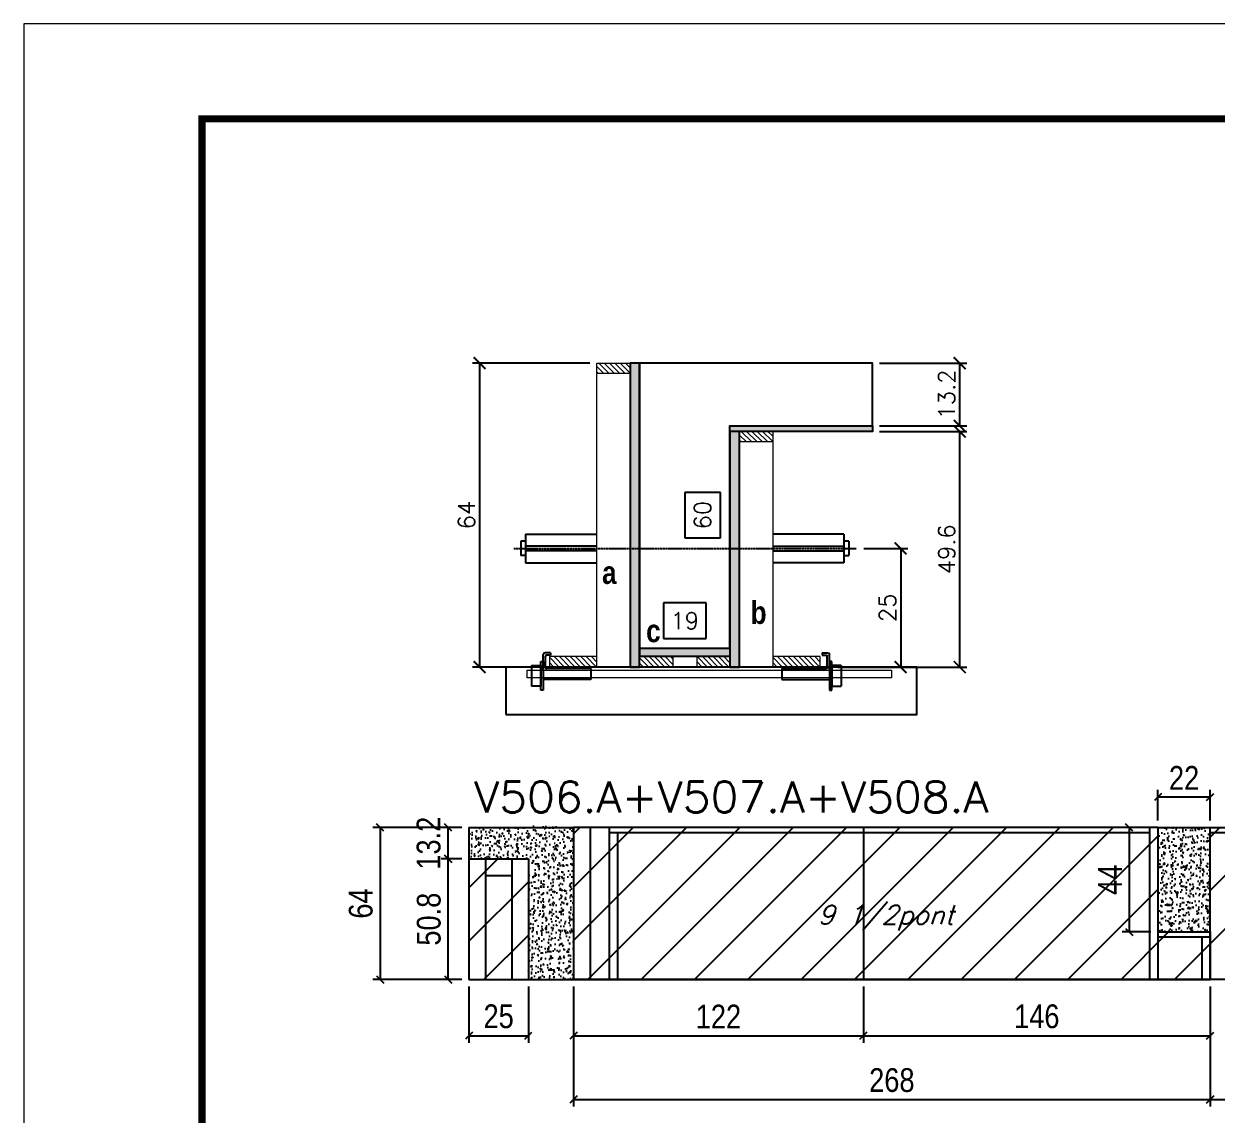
# Model space of a CAD drawing. Extents: x -21493 to -15213, y -12134 to 11887.
# Drawn here: x -19895 to -19393, y 7982 to 8442 of the extents above; entities that cross this region are included whole.
import ezdxf

# ---------------------------------------------------------------- set-up
doc = ezdxf.new("R2010")
doc.units = 0
doc.linetypes.add('DASHED', pattern=[0.75, 0.5, -0.25])
doc.linetypes.add('HIDDEN', pattern=[0.375, 0.25, -0.125])
for name, color, linetype in [('barrote', 251, 'Continuous'), ('COTA', 241, 'Continuous'), ('Cota Seção (2x)', 4, 'Continuous'), ('detalhes', 4, 'Continuous'), ('Painéis', 200, 'Continuous'), ('presilha', 1, 'Continuous'), ('Reaproveitamento', 251, 'Continuous'), ('SARR_2.2x7', 40, 'Continuous'), ('SARR_3.5x7', 81, 'Continuous'), ('TENSOR', 3, 'Continuous'), ('texto', 7, 'Continuous')]:
    doc.layers.add(name, color=color, linetype=linetype)
for name, color, linetype, lineweight in [('CONCRETO', 251, 'Continuous', 25), ('Folhas', 255, 'Continuous', 9), ('Hachura', 251, 'Continuous', 9), ('Madeira', 126, 'Continuous', 18), ('SARRAFO DE PRESSAO', 251, 'DASHED', 9), ('SCO-___-LAJ', 2, 'Continuous', 0), ('Texto Seção', 7, 'Continuous', 15)]:
    doc.layers.add(name, color=color, linetype=linetype, lineweight=lineweight)
doc.styles.add('COTA TECNICA', font='techl___.ttf', dxfattribs={"height": 10})
doc.styles.add('REGUA-120', font='ROMANS.shx', dxfattribs={"height": 15})
doc.styles.add('Romans', font='romans.shx')
doc.styles.add('TECNICA', font='techb___.ttf', dxfattribs={"height": 10})
doc.dimstyles.new('Cota Seção (2x)', dxfattribs={"dimtxt": 7, "dimasz": 5, "dimexe": 3, "dimexo": 3, "dimgap": 2, "dimtad": 3, "dimdec": 1, "dimlfac": 0.5, "dimzin": 12, "dimdsep": 46, "dimtxsty": 'Romans', "dimblk": 'ARCHTICK', "dimcen": 0, "dimclrd": 4, "dimclre": 4, "dimclrt": 1, "dimadec": 1, "dimazin": 3, "dimtfac": 1, "dimtdec": 1, "dimtmove": 0, "dimatfit": 3, "dimldrblk": 'OBLIQUE', "dimfxl": 1, "dimtolj": 1, "dimtzin": 12, "dimarcsym": 0})
doc.dimstyles.new('Cota Seção interna', dxfattribs={"dimtxt": 7, "dimasz": 6, "dimexe": 0.18, "dimexo": 2, "dimgap": -4, "dimtad": 3, "dimdec": 1, "dimlfac": 0.5, "dimzin": 12, "dimdsep": 46, "dimtxsty": 'Romans', "dimblk": 'ARCHTICK', "dimcen": 0.09, "dimse1": 1, "dimse2": 1, "dimsd1": 1, "dimsd2": 1, "dimclrd": 180, "dimclre": 5, "dimclrt": 1, "dimadec": 0, "dimazin": 3, "dimtfac": 1, "dimtdec": 1, "dimtofl": 0, "dimtmove": 0, "dimatfit": 3, "dimldrblk": 'ARCHTICK', "dimfxl": 1, "dimtolj": 1, "dimtzin": 0, "dimarcsym": 0})
doc.dimstyles.new('PAINEL', dxfattribs={"dimtxt": 10, "dimasz": 3, "dimexe": 3, "dimexo": 3, "dimgap": 3, "dimtad": 1, "dimdec": 1, "dimzin": 12, "dimdsep": 46, "dimtxsty": 'COTA TECNICA', "dimblk1": 'OBLIQUE', "dimblk2": 'OBLIQUE', "dimsah": 1, "dimcen": 0.9, "dimclrd": 4, "dimclre": 4, "dimclrt": 240, "dimadec": 1, "dimazin": 3, "dimtfac": 1, "dimtdec": 1, "dimtmove": 0, "dimatfit": 3, "dimfxl": 1, "dimtolj": 1, "dimtzin": 12, "dimarcsym": 0})
pattern_1 = [(50, (-150316.947, -23893.2925), (5.46554007, -0.47817257), [0.5715, -6.2865]), (355, (-150316.947, -23893.2925), (-1.05730264, 5.73170536), [0.4572, -5.02921753]), (100.4514447, (-150316.4914, -23893.3324), (4.40823741, 5.25353256), [0.48570026, -5.34270734]), (46.1842, (-150316.947, -23891.7685), (8.13237123, -1.26126984), [0.85725, -9.42975]), (96.6355576, (-150316.269, -23891.874), (7.122124, 7.42278374), [0.7285507, -8.01406824]), (351.184151, (-150316.947, -23891.7685), (7.122124, 7.42278374), [0.685799, -7.54379196]), (21, (-150316.185, -23892.1495), (4.54843174, -3.06795595), [0.5715, -6.2865]), (326, (-150316.185, -23892.1495), (1.85406085, 5.52563898), [0.4572, -5.0292]), (71.451445, (-150315.806, -23892.405), (6.40249258, 2.45768307), [0.48570026, -5.34269813]), (37.5, (-150316.9469, -23893.2925), (0.092658098, 2.536651166), [0, -4.96824, 0, -5.1054, 0, -5.04825]), (7.5, (-150316.947, -23893.2925), (2.004589875, 3.005417245), [0, -2.91084, 0, -4.85394, 0, -1.92405]), (327.5, (-150318.6461, -23893.2925), (4.067717855, -0.17186232), [0, -1.905, 0, -5.9436, 0, -7.8867]), (317.5, (-150319.408, -23893.2925), (4.44387544, 0.76279473), [0, -2.4765, 0, -3.94716, 0, -5.6007])]
pattern_2 = [(45, (-160480.614, -18263.237), (-11.2253202, 11.2253202), [])]

# ---------------------------------------------------------------- blocks, each defined once
blk = doc.blocks.new('_ArchTick')
at = {"color": 0, "linetype": 'ByBlock', "const_width": 0.15}
blk.add_lwpolyline([(-0.5, -0.5), (0.5, 0.5)], dxfattribs=at)
blk = doc.blocks.new('*D1324')
at = {"layer": 'COTA', "color": 4, "lineweight": -2, "transparency": 16777216}
for p, q in [((-19534.7, 8269.83), (-19497.98, 8269.83)), ((-19500.98, 8170.63), (-19500.98, 8269.83)), ((-19552.3, 8170.63), (-19497.98, 8170.63))]:
    blk.add_line(p, q, dxfattribs=at)
at = {"layer": 'Defpoints', "color": 0, "transparency": 16777216}
for p in [(-19537.7, 8269.83), (-19500.98, 8269.83), (-19555.3, 8170.63)]:
    blk.add_point(p, dxfattribs=at)
at = {"layer": 'COTA', "color": 4, "lineweight": -2, "transparency": 16777216, "xscale": 5, "yscale": 5, "zscale": 5}
for p, rotation in [((-19500.98, 8269.83), 90), ((-19500.98, 8170.63), 270)]:
    blk.add_blockref('_ArchTick', p, dxfattribs=dict(at, rotation=rotation))
at = {"layer": 'COTA', "color": 1, "transparency": 16777216, "insert": (-19506.48, 8220.23), "char_height": 7, "attachment_point": 5, "rotation": 90, "style": 'Romans'}
blk.add_mtext('\\A1;49.6', dxfattribs=at)
blk = doc.blocks.new('_Oblique')
at = {"color": 0, "linetype": 'ByBlock', "lineweight": -2}
blk.add_line((-0.5, -0.5), (0.5, 0.5), dxfattribs=at)
blk = doc.blocks.new('*D1325')
at = {"layer": 'COTA', "color": 4, "lineweight": -2, "transparency": 16777216}
for p, q in [((-19534.7, 8298.63), (-19497.98, 8298.63)), ((-19500.98, 8272.23), (-19500.98, 8298.63)), ((-19534.7, 8272.23), (-19497.98, 8272.23))]:
    blk.add_line(p, q, dxfattribs=at)
at = {"layer": 'Defpoints', "color": 0, "transparency": 16777216}
for p in [(-19537.7, 8298.63), (-19500.98, 8298.63), (-19537.7, 8272.23)]:
    blk.add_point(p, dxfattribs=at)
at = {"layer": 'COTA', "color": 4, "lineweight": -2, "transparency": 16777216, "xscale": 5, "yscale": 5, "zscale": 5}
for p, rotation in [((-19500.98, 8298.63), 90), ((-19500.98, 8272.23), 270)]:
    blk.add_blockref('_ArchTick', p, dxfattribs=dict(at, rotation=rotation))
at = {"layer": 'COTA', "color": 1, "transparency": 16777216, "insert": (-19506.48, 8285.43), "char_height": 7, "attachment_point": 5, "rotation": 90, "style": 'Romans'}
blk.add_mtext('\\A1;13.2', dxfattribs=at)
blk = doc.blocks.new('*D1326')
at = {"layer": 'Cota Seção (2x)', "color": 180, "lineweight": -2, "transparency": 16777216}
for p, q in [((-19601.7, 8244.13), (-19616.7, 8244.13)), ((-19616.7, 8244.13), (-19616.7, 8225.13)), ((-19601.7, 8225.13), (-19601.7, 8244.13)), ((-19616.7, 8225.13), (-19601.7, 8225.13))]:
    blk.add_line(p, q, dxfattribs=at)
at = {"layer": 'Defpoints', "color": 0, "transparency": 16777216}
for p in [(-19597.7, 8298.63), (-19597.7, 8298.63), (-19597.7, 8178.63)]:
    blk.add_point(p, dxfattribs=at)
at = {"layer": 'Cota Seção (2x)', "color": 1, "transparency": 16777216, "insert": (-19609.2, 8234.63), "char_height": 7, "attachment_point": 5, "rotation": 90, "style": 'Romans'}
blk.add_mtext('\\A1;60', dxfattribs=at)
blk = doc.blocks.new('PRESILHA METÁLICA 1')
at = {"layer": 'presilha'}
for p, q in [((6, 15.5), (7.5, 15.5)), ((6, -2.5), (6, 15.5)), ((7.5, 10.64), (7.5, 19.86)), ((7.5, 15.5), (7.5, -2.5)), ((12, 21), (8.64, 21)), ((9, 11.57), (9, 18.93)), ((12, 19.5), (9.57, 19.5)), ((12, 21), (12, 19.5)), ((0, 13), (6, 13)), ((0, 13), (0, 0)), ((6, 13), (6, 0)), ((37.5, 11), (9.57, 11)), ((37.5, 11), (37.5, 4.1)), ((6, 0), (0, 0)), ((37.5, 4.1), (7.5, 4.1)), ((7.5, -2.5), (6, -2.5))]:
    blk.add_line(p, q, dxfattribs=at)
for centre, radius, start, end in [((8.64, 19.86), 1.14, 90, 180), ((9.57, 18.93), 0.57, 90, 180), ((9.57, 11.57), 0.57, 180, 270)]:
    blk.add_arc(centre, radius, start, end, dxfattribs=at)
blk = doc.blocks.new('*D1327')
at = {"layer": 'Cota Seção (2x)', "color": 180, "lineweight": -2, "transparency": 16777216}
for p, q in [((-19607.7, 8197.63), (-19625.7, 8197.63)), ((-19625.7, 8197.63), (-19625.7, 8182.63)), ((-19607.7, 8182.63), (-19607.7, 8197.63)), ((-19625.7, 8182.63), (-19607.7, 8182.63))]:
    blk.add_line(p, q, dxfattribs=at)
at = {"layer": 'Defpoints', "color": 0, "transparency": 16777216}
for p in [(-19597.7, 8178.63), (-19635.7, 8170.63), (-19597.7, 8170.63)]:
    blk.add_point(p, dxfattribs=at)
at = {"layer": 'Cota Seção (2x)', "color": 1, "transparency": 16777216, "insert": (-19616.7, 8190.13), "char_height": 7, "attachment_point": 5, "style": 'Romans'}
blk.add_mtext('\\A1;19', dxfattribs=at)
blk = doc.blocks.new('*D1328')
at = {"layer": 'COTA', "color": 4, "lineweight": -2, "transparency": 16777216}
for p, q in [((-19656.7, 8298.63), (-19706.07, 8298.63)), ((-19703.07, 8298.63), (-19703.07, 8170.63)), ((-19656.7, 8170.63), (-19706.07, 8170.63))]:
    blk.add_line(p, q, dxfattribs=at)
at = {"layer": 'Defpoints', "color": 0, "transparency": 16777216}
for p in [(-19653.7, 8298.63), (-19703.07, 8170.63), (-19653.7, 8170.63)]:
    blk.add_point(p, dxfattribs=at)
at = {"layer": 'COTA', "color": 4, "lineweight": -2, "transparency": 16777216, "xscale": 5, "yscale": 5, "zscale": 5}
for p, rotation in [((-19703.07, 8298.63), 90), ((-19703.07, 8170.63), 270)]:
    blk.add_blockref('_ArchTick', p, dxfattribs=dict(at, rotation=rotation))
at = {"layer": 'COTA', "color": 1, "transparency": 16777216, "insert": (-19708.57, 8234.63), "char_height": 7, "attachment_point": 5, "rotation": 90, "style": 'Romans'}
blk.add_mtext('\\A1;64', dxfattribs=at)
blk = doc.blocks.new('*D1329')
at = {"layer": 'COTA', "color": 4, "lineweight": -2, "transparency": 16777216}
for p, q in [((-19541.4, 8220.6), (-19522.84, 8220.6)), ((-19525.84, 8220.6), (-19525.84, 8170.63)), ((-19541.4, 8170.63), (-19522.84, 8170.63))]:
    blk.add_line(p, q, dxfattribs=at)
at = {"layer": 'Defpoints', "color": 0, "transparency": 16777216}
for p in [(-19544.4, 8220.6), (-19544.4, 8170.63), (-19525.84, 8170.63)]:
    blk.add_point(p, dxfattribs=at)
at = {"layer": 'COTA', "color": 4, "lineweight": -2, "transparency": 16777216, "xscale": 5, "yscale": 5, "zscale": 5}
for p, rotation in [((-19525.84, 8220.6), 90), ((-19525.84, 8170.63), 270)]:
    blk.add_blockref('_ArchTick', p, dxfattribs=dict(at, rotation=rotation))
at = {"layer": 'COTA', "color": 1, "transparency": 16777216, "insert": (-19531.34, 8195.61), "char_height": 7, "attachment_point": 5, "rotation": 90, "style": 'Romans'}
blk.add_mtext('\\A1;25', dxfattribs=at)
blk = doc.blocks.new('*D1291')
at = {"layer": 'COTA', "color": 4, "linetype": 'ByBlock', "lineweight": -2, "transparency": 16777216}
for p, q in [((-19417.55, 8106.09), (-19417.55, 8118.98)), ((-19417.55, 8115.98), (-19395.55, 8115.98)), ((-19395.55, 8106.09), (-19395.55, 8118.98))]:
    blk.add_line(p, q, dxfattribs=at)
at = {"layer": 'Defpoints', "color": 0, "linetype": 'ByBlock', "transparency": 16777216}
for p in [(-19395.55, 8115.98), (-19417.55, 8103.09), (-19395.55, 8103.09)]:
    blk.add_point(p, dxfattribs=at)
at = {"layer": 'COTA', "color": 4, "linetype": 'ByBlock', "lineweight": -2, "transparency": 16777216, "xscale": 3, "yscale": 3, "zscale": 3, "rotation": 180}
blk.add_blockref('_Oblique', (-19417.55, 8115.98), dxfattribs=at)
at = {"layer": 'COTA', "color": 4, "linetype": 'ByBlock', "lineweight": -2, "transparency": 16777216, "xscale": 3, "yscale": 3, "zscale": 3}
blk.add_blockref('_Oblique', (-19395.55, 8115.98), dxfattribs=at)
at = {"layer": 'COTA', "color": 240, "linetype": 'ByBlock', "transparency": 16777216, "insert": (-19406.55, 8123.98), "char_height": 10, "attachment_point": 5, "style": 'COTA TECNICA'}
blk.add_mtext('\\A1;22', dxfattribs=at)
blk = doc.blocks.new('*D1292')
at = {"layer": 'COTA', "color": 4, "linetype": 'ByBlock', "lineweight": -2, "transparency": 16777216}
for p, q in [((-19710.55, 8089.89), (-19719.28, 8089.89)), ((-19716.28, 8039.09), (-19716.28, 8089.89)), ((-19710.55, 8039.09), (-19719.28, 8039.09))]:
    blk.add_line(p, q, dxfattribs=at)
at = {"layer": 'Defpoints', "color": 0, "linetype": 'ByBlock', "transparency": 16777216}
for p in [(-19716.28, 8089.89), (-19707.55, 8089.89), (-19707.55, 8039.09)]:
    blk.add_point(p, dxfattribs=at)
at = {"layer": 'COTA', "color": 4, "linetype": 'ByBlock', "lineweight": -2, "transparency": 16777216, "xscale": 3, "yscale": 3, "zscale": 3}
for p, rotation in [((-19716.28, 8089.89), 90), ((-19716.28, 8039.09), 270)]:
    blk.add_blockref('_Oblique', p, dxfattribs=dict(at, rotation=rotation))
at = {"layer": 'COTA', "color": 240, "linetype": 'ByBlock', "transparency": 16777216, "insert": (-19724.42, 8064.49), "char_height": 10, "attachment_point": 5, "rotation": 90, "style": 'COTA TECNICA'}
blk.add_mtext('\\A1;50.8', dxfattribs=at)
blk = doc.blocks.new('*D1293')
at = {"layer": 'COTA', "color": 4, "linetype": 'ByBlock', "lineweight": -2, "transparency": 16777216}
for p, q in [((-19707.55, 8036.09), (-19707.55, 8012.43)), ((-19682.55, 8036.09), (-19682.55, 8012.43)), ((-19707.55, 8015.43), (-19682.55, 8015.43))]:
    blk.add_line(p, q, dxfattribs=at)
at = {"layer": 'Defpoints', "color": 0, "linetype": 'ByBlock', "transparency": 16777216}
for p in [(-19707.55, 8039.09), (-19682.55, 8039.09), (-19682.55, 8015.43)]:
    blk.add_point(p, dxfattribs=at)
at = {"layer": 'COTA', "color": 4, "linetype": 'ByBlock', "lineweight": -2, "transparency": 16777216, "xscale": 3, "yscale": 3, "zscale": 3, "rotation": 180}
blk.add_blockref('_Oblique', (-19707.55, 8015.43), dxfattribs=at)
at = {"layer": 'COTA', "color": 4, "linetype": 'ByBlock', "lineweight": -2, "transparency": 16777216, "xscale": 3, "yscale": 3, "zscale": 3}
blk.add_blockref('_Oblique', (-19682.55, 8015.43), dxfattribs=at)
at = {"layer": 'COTA', "color": 240, "linetype": 'ByBlock', "transparency": 16777216, "insert": (-19695.05, 8023.54), "char_height": 10, "attachment_point": 5, "style": 'COTA TECNICA'}
blk.add_mtext('\\A1;25', dxfattribs=at)
blk = doc.blocks.new('*D1294')
at = {"layer": 'COTA', "color": 4, "linetype": 'ByBlock', "lineweight": -2, "transparency": 16777216}
for p, q in [((-19710.55, 8103.09), (-19719.28, 8103.09)), ((-19716.28, 8089.89), (-19716.28, 8103.09)), ((-19710.55, 8089.89), (-19719.28, 8089.89))]:
    blk.add_line(p, q, dxfattribs=at)
at = {"layer": 'Defpoints', "color": 0, "linetype": 'ByBlock', "transparency": 16777216}
for p in [(-19716.28, 8103.09), (-19707.55, 8103.09), (-19707.55, 8089.89)]:
    blk.add_point(p, dxfattribs=at)
at = {"layer": 'COTA', "color": 4, "linetype": 'ByBlock', "lineweight": -2, "transparency": 16777216, "xscale": 3, "yscale": 3, "zscale": 3}
for p, rotation in [((-19716.28, 8103.09), 90), ((-19716.28, 8089.89), 270)]:
    blk.add_blockref('_Oblique', p, dxfattribs=dict(at, rotation=rotation))
at = {"layer": 'COTA', "color": 240, "linetype": 'ByBlock', "transparency": 16777216, "insert": (-19724.5, 8096.49), "char_height": 10, "attachment_point": 5, "rotation": 90, "style": 'COTA TECNICA'}
blk.add_mtext('\\A1;13.2', dxfattribs=at)
blk = doc.blocks.new('*D1295')
at = {"layer": 'COTA', "color": 4, "linetype": 'ByBlock', "lineweight": -2, "transparency": 16777216}
for p, q in [((-19710.55, 8103.09), (-19747.95, 8103.09)), ((-19744.95, 8103.09), (-19744.95, 8039.09)), ((-19710.55, 8039.09), (-19747.95, 8039.09))]:
    blk.add_line(p, q, dxfattribs=at)
at = {"layer": 'Defpoints', "color": 0, "linetype": 'ByBlock', "transparency": 16777216}
for p in [(-19707.55, 8103.09), (-19744.95, 8039.09), (-19707.55, 8039.09)]:
    blk.add_point(p, dxfattribs=at)
at = {"layer": 'COTA', "color": 4, "linetype": 'ByBlock', "lineweight": -2, "transparency": 16777216, "xscale": 3, "yscale": 3, "zscale": 3}
for p, rotation in [((-19744.95, 8103.09), 90), ((-19744.95, 8039.09), 270)]:
    blk.add_blockref('_Oblique', p, dxfattribs=dict(at, rotation=rotation))
at = {"layer": 'COTA', "color": 240, "linetype": 'ByBlock', "transparency": 16777216, "insert": (-19753.05, 8071.09), "char_height": 10, "attachment_point": 5, "rotation": 90, "style": 'COTA TECNICA'}
blk.add_mtext('\\A1;64', dxfattribs=at)
blk = doc.blocks.new('*D1296')
at = {"layer": 'COTA', "color": 4, "linetype": 'ByBlock', "lineweight": -2, "transparency": 16777216}
for p, q in [((-19663.55, 8036.09), (-19663.55, 7985.54)), ((-19395.55, 8036.09), (-19395.55, 7985.54)), ((-19663.55, 7988.54), (-19395.55, 7988.54))]:
    blk.add_line(p, q, dxfattribs=at)
at = {"layer": 'Defpoints', "color": 0, "linetype": 'ByBlock', "transparency": 16777216}
for p in [(-19663.55, 8039.09), (-19395.55, 8039.09), (-19395.55, 7988.54)]:
    blk.add_point(p, dxfattribs=at)
at = {"layer": 'COTA', "color": 4, "linetype": 'ByBlock', "lineweight": -2, "transparency": 16777216, "xscale": 3, "yscale": 3, "zscale": 3, "rotation": 180}
blk.add_blockref('_Oblique', (-19663.55, 7988.54), dxfattribs=at)
at = {"layer": 'COTA', "color": 4, "linetype": 'ByBlock', "lineweight": -2, "transparency": 16777216, "xscale": 3, "yscale": 3, "zscale": 3}
blk.add_blockref('_Oblique', (-19395.55, 7988.54), dxfattribs=at)
at = {"layer": 'COTA', "color": 240, "linetype": 'ByBlock', "transparency": 16777216, "insert": (-19529.55, 7996.67), "char_height": 10, "attachment_point": 5, "style": 'COTA TECNICA'}
blk.add_mtext('\\A1;268', dxfattribs=at)
blk = doc.blocks.new('*D1297')
at = {"layer": 'COTA', "color": 4, "linetype": 'ByBlock', "lineweight": -2, "transparency": 16777216}
for p, q in [((-19420.55, 8103.09), (-19432.65, 8103.09)), ((-19429.65, 8103.09), (-19429.65, 8059.09)), ((-19420.55, 8059.09), (-19432.65, 8059.09))]:
    blk.add_line(p, q, dxfattribs=at)
at = {"layer": 'Defpoints', "color": 0, "linetype": 'ByBlock', "transparency": 16777216}
for p in [(-19417.55, 8103.09), (-19429.65, 8059.09), (-19417.55, 8059.09)]:
    blk.add_point(p, dxfattribs=at)
at = {"layer": 'COTA', "color": 4, "linetype": 'ByBlock', "lineweight": -2, "transparency": 16777216, "xscale": 3, "yscale": 3, "zscale": 3}
for p, rotation in [((-19429.65, 8103.09), 90), ((-19429.65, 8059.09), 270)]:
    blk.add_blockref('_Oblique', p, dxfattribs=dict(at, rotation=rotation))
at = {"layer": 'COTA', "color": 240, "linetype": 'ByBlock', "transparency": 16777216, "insert": (-19437.73, 8081.09), "char_height": 10, "attachment_point": 5, "rotation": 90, "style": 'COTA TECNICA'}
blk.add_mtext('\\A1;44', dxfattribs=at)
blk = doc.blocks.new('*D1298')
at = {"layer": 'COTA', "color": 4, "linetype": 'ByBlock', "lineweight": -2, "transparency": 16777216}
for p, q in [((-19395.55, 8016.09), (-19395.55, 7985.54)), ((-19149.55, 8016.09), (-19149.55, 7985.54)), ((-19395.55, 7988.54), (-19149.55, 7988.54))]:
    blk.add_line(p, q, dxfattribs=at)
at = {"layer": 'Defpoints', "color": 0, "linetype": 'ByBlock', "transparency": 16777216}
for p in [(-19395.55, 8019.09), (-19149.55, 8019.09), (-19149.55, 7988.54)]:
    blk.add_point(p, dxfattribs=at)
at = {"layer": 'COTA', "color": 4, "linetype": 'ByBlock', "lineweight": -2, "transparency": 16777216, "xscale": 3, "yscale": 3, "zscale": 3, "rotation": 180}
blk.add_blockref('_Oblique', (-19395.55, 7988.54), dxfattribs=at)
at = {"layer": 'COTA', "color": 4, "linetype": 'ByBlock', "lineweight": -2, "transparency": 16777216, "xscale": 3, "yscale": 3, "zscale": 3}
blk.add_blockref('_Oblique', (-19149.55, 7988.54), dxfattribs=at)
at = {"layer": 'COTA', "color": 240, "linetype": 'ByBlock', "transparency": 16777216, "insert": (-19272.55, 7996.64), "char_height": 10, "attachment_point": 5, "style": 'COTA TECNICA'}
blk.add_mtext('\\A1;246', dxfattribs=at)
blk = doc.blocks.new('*D1606')
at = {"layer": 'COTA', "color": 4, "lineweight": -2, "ltscale": 25, "transparency": 16777216}
for p, q in [((-19663.55, 8036.09), (-19663.55, 8012.43)), ((-19541.55, 8036.09), (-19541.55, 8012.43)), ((-19663.55, 8015.43), (-19541.55, 8015.43))]:
    blk.add_line(p, q, dxfattribs=at)
at = {"layer": 'Defpoints', "color": 0, "ltscale": 25, "transparency": 16777216}
for p in [(-19663.55, 8039.09), (-19541.55, 8039.09), (-19541.55, 8015.43)]:
    blk.add_point(p, dxfattribs=at)
at = {"layer": 'COTA', "color": 4, "lineweight": -2, "ltscale": 25, "transparency": 16777216, "xscale": 3, "yscale": 3, "zscale": 3, "rotation": 180}
blk.add_blockref('_Oblique', (-19663.55, 8015.43), dxfattribs=at)
at = {"layer": 'COTA', "color": 4, "lineweight": -2, "ltscale": 25, "transparency": 16777216, "xscale": 3, "yscale": 3, "zscale": 3}
blk.add_blockref('_Oblique', (-19541.55, 8015.43), dxfattribs=at)
at = {"layer": 'COTA', "color": 240, "ltscale": 25, "transparency": 16777216, "insert": (-19602.55, 8023.49), "char_height": 10, "attachment_point": 5, "style": 'COTA TECNICA'}
blk.add_mtext('\\A1;122', dxfattribs=at)
blk = doc.blocks.new('*D1607')
at = {"layer": 'COTA', "color": 4, "lineweight": -2, "ltscale": 25, "transparency": 16777216}
for p, q in [((-19541.55, 8036.09), (-19541.55, 8012.43)), ((-19395.55, 8036.09), (-19395.55, 8012.43)), ((-19541.55, 8015.43), (-19395.55, 8015.43))]:
    blk.add_line(p, q, dxfattribs=at)
at = {"layer": 'Defpoints', "color": 0, "ltscale": 25, "transparency": 16777216}
for p in [(-19541.55, 8039.09), (-19395.55, 8039.09), (-19395.55, 8015.43)]:
    blk.add_point(p, dxfattribs=at)
at = {"layer": 'COTA', "color": 4, "lineweight": -2, "ltscale": 25, "transparency": 16777216, "xscale": 3, "yscale": 3, "zscale": 3, "rotation": 180}
blk.add_blockref('_Oblique', (-19541.55, 8015.43), dxfattribs=at)
at = {"layer": 'COTA', "color": 4, "lineweight": -2, "ltscale": 25, "transparency": 16777216, "xscale": 3, "yscale": 3, "zscale": 3}
blk.add_blockref('_Oblique', (-19395.55, 8015.43), dxfattribs=at)
at = {"layer": 'COTA', "color": 240, "ltscale": 25, "transparency": 16777216, "insert": (-19468.55, 8023.53), "char_height": 10, "attachment_point": 5, "style": 'COTA TECNICA'}
blk.add_mtext('\\A1;146', dxfattribs=at)
blk = doc.blocks.new('9999999999')
at = {"layer": 'Folhas'}
blk.add_lwpolyline([(98138.98, 34190.21), (99623.98, 34190.21), (99623.98, 35240.21), (98138.98, 35240.21)], close=True, dxfattribs=at)
at = {"layer": 'Folhas', "color": 30, "const_width": 3}
blk.add_lwpolyline([(98213.98, 34230.21), (99583.98, 34230.21), (99583.98, 35200.21), (98213.98, 35200.21)], close=True, dxfattribs=at)

msp = doc.modelspace()

# ---------------------------------------------------------------- hatches: boundary and pattern name
at = {"layer": 'COTA', "linetype": 'ByBlock'}
h = msp.add_hatch(dxfattribs=at)
h.set_pattern_fill('AR-CONC', color=256, scale=0.03)
h.set_pattern_definition(pattern_1)
h.paths.add_polyline_path([(-19682.55, 8103.09), (-19707.55, 8103.09), (-19707.55, 8089.89), (-19682.55, 8089.89)])
h = msp.add_hatch(dxfattribs=at)
h.set_pattern_fill('AR-CONC', color=256, scale=0.03)
h.set_pattern_definition([(50, (-150316.947, -23892.4925), (5.46554007, -0.47817257), [0.5715, -6.2865]), (355, (-150316.947, -23892.4925), (-1.05730264, 5.73170536), [0.4572, -5.02921753]), (100.4514447, (-150316.4914, -23892.5324), (4.40823741, 5.25353256), [0.48570026, -5.34270734]), (46.1842, (-150316.947, -23890.9685), (8.13237123, -1.26126984), [0.85725, -9.42975]), (96.6355576, (-150316.269, -23891.074), (7.122124, 7.42278374), [0.7285507, -8.01406824]), (351.184151, (-150316.947, -23890.9685), (7.122124, 7.42278374), [0.685799, -7.54379196]), (21, (-150316.185, -23891.3495), (4.54843174, -3.06795595), [0.5715, -6.2865]), (326, (-150316.185, -23891.3495), (1.85406085, 5.52563898), [0.4572, -5.0292]), (71.451445, (-150315.806, -23891.605), (6.40249258, 2.45768307), [0.48570026, -5.34269813]), (37.5, (-150316.9469, -23892.4925), (0.092658098, 2.536651166), [0, -4.96824, 0, -5.1054, 0, -5.04825]), (7.5, (-150316.947, -23892.4925), (2.004589875, 3.005417245), [0, -2.91084, 0, -4.85394, 0, -1.92405]), (327.5, (-150318.6461, -23892.4925), (4.067717855, -0.17186232), [0, -1.905, 0, -5.9436, 0, -7.8867]), (317.5, (-150319.408, -23892.4925), (4.44387544, 0.76279473), [0, -2.4765, 0, -3.94716, 0, -5.6007])])
h.paths.add_polyline_path([(-19663.55, 8103.89), (-19682.55, 8103.89), (-19682.55, 8039.09), (-19663.55, 8039.09), (-19663.55, 8039.89)])
h = msp.add_hatch(dxfattribs=at)
h.set_pattern_fill('AR-CONC', color=256, scale=0.03)
h.set_pattern_definition(pattern_1)
h.paths.add_polyline_path([(-19395.55, 8103.09), (-19417.55, 8103.09), (-19417.55, 8059.09), (-19395.55, 8059.09)])
at = {"layer": 'Hachura'}
h = msp.add_hatch(dxfattribs=at)
h.set_pattern_fill('ANSI31', color=256, scale=0.5, angle=270, style=0)
h.set_pattern_definition([(315, (3252.1195, -9.016), (1.12253202, 1.12253202), [])])
h.paths.add_polyline_path([(-19653.7, 8294.23), (-19653.7, 8298.63), (-19639.7, 8298.63), (-19639.7, 8294.23)])
h = msp.add_hatch(color=256, dxfattribs=at)
h.dxf.hatch_style = 1
h.paths.add_polyline_path([(-19635.7, 8298.63), (-19639.7, 8298.63), (-19639.7, 8170.63), (-19635.7, 8170.63)])
h = msp.add_hatch(color=256, dxfattribs=at)
h.dxf.hatch_style = 1
h.paths.add_polyline_path([(-19597.7, 8269.83), (-19597.7, 8272.23), (-19537.7, 8272.23), (-19537.7, 8269.83)])
h = msp.add_hatch(color=256, dxfattribs=at)
h.dxf.hatch_style = 1
h.paths.add_polyline_path([(-19593.7, 8269.83), (-19597.7, 8269.83), (-19597.7, 8170.63), (-19593.7, 8170.63)])
h = msp.add_hatch(dxfattribs=at)
h.set_pattern_fill('ANSI31', color=256, scale=0.5, angle=270, style=0)
h.set_pattern_definition([(315, (3312.1195, -37.816), (1.12253202, 1.12253202), [])])
h.paths.add_polyline_path([(-19593.7, 8265.43), (-19593.7, 8269.83), (-19579.7, 8269.83), (-19579.7, 8265.43)])
h = msp.add_hatch(color=256, dxfattribs=at)
h.dxf.hatch_style = 1
h.paths.add_polyline_path([(-19635.7, 8175.03), (-19635.7, 8178.63), (-19597.7, 8178.63), (-19597.7, 8175.03)])
h = msp.add_hatch(dxfattribs=at)
h.set_pattern_fill('ANSI31', color=256, scale=0.5, angle=270, style=0)
h.set_pattern_definition([(315, (3218.1195, -59.016), (1.12253202, 1.12253202), [])])
h.paths.add_polyline_path([(-19653.7, 8170.63), (-19653.7, 8175.03), (-19673.7, 8175.03), (-19673.7, 8170.63)])
h = msp.add_hatch(dxfattribs=at)
h.set_pattern_fill('ANSI31', color=256, scale=0.5, angle=270, style=0)
h.set_pattern_definition([(315, (3320.9216, -59.016), (1.12253202, 1.12253202), [])])
h.paths.add_polyline_path([(-19635.7, 8170.63), (-19635.7, 8175.03), (-19621.7, 8175.03), (-19621.7, 8170.63)])
h = msp.add_hatch(dxfattribs=at)
h.set_pattern_fill('ANSI31', color=256, scale=0.5, angle=270, style=0)
h.set_pattern_definition([(315, (3320.9195, -59.016), (1.12253202, 1.12253202), [])])
h.paths.add_polyline_path([(-19597.7, 8170.63), (-19597.7, 8175.03), (-19611.7, 8175.03), (-19611.7, 8170.63)])
h = msp.add_hatch(dxfattribs=at)
h.set_pattern_fill('ANSI31', color=256, scale=0.5, angle=270, style=0)
h.set_pattern_definition([(315, (3312.1195, -59.016), (1.12253202, 1.12253202), [])])
h.paths.add_polyline_path([(-19559.7, 8170.63), (-19559.7, 8175.03), (-19579.7, 8175.03), (-19579.7, 8170.63)])
at = {"layer": 'Reaproveitamento', "ltscale": 25}
h = msp.add_hatch(dxfattribs=at)
h.set_pattern_fill('ANSI31', color=256, scale=5)
h.set_pattern_definition(pattern_2)
h.paths.add_polyline_path([(-19541.55, 8103.09), (-19663.55, 8103.09), (-19663.55, 8039.09), (-19541.55, 8039.09)])
h = msp.add_hatch(dxfattribs=at)
h.set_pattern_fill('ANSI31', color=256, scale=5)
h.set_pattern_definition(pattern_2)
h.paths.add_polyline_path([(-19417.55, 8103.09), (-19541.55, 8103.09), (-19541.55, 8039.09), (-19395.55, 8039.09), (-19395.55, 8059.09), (-19417.55, 8059.09)])
h = msp.add_hatch(dxfattribs=at)
h.set_pattern_fill('ANSI31', color=256, scale=5)
h.set_pattern_definition(pattern_2)
h.paths.add_polyline_path([(-19151.55, 8103.09), (-19395.55, 8103.09), (-19395.55, 8059.09), (-19395.55, 8039.09), (-19151.55, 8039.09)])
h.paths.add_polyline_path([(-19311.63, 8058.84), (-19244.01, 8058.84), (-19238.51, 8074.81), (-19306.13, 8074.81)], flags=24)
h = msp.add_hatch(dxfattribs=at)
h.set_pattern_fill('ANSI31', color=256, scale=5)
h.set_pattern_definition([(45, (-157084.733, -20189.362), (-11.2253202, 11.2253202), [])])
h.paths.add_polyline_path([(-19707.55, 8039.09), (-19682.55, 8039.09), (-19682.55, 8089.89), (-19707.55, 8089.89)])

# ---------------------------------------------------------------- linework, layer by layer
at = {"ltscale": 3}
for p, q in [((-19683.7, 8226.6), (-19683.7, 8214.6)), ((-19683.7, 8226.6), (-19653.7, 8226.6)), ((-19549.7, 8226.6), (-19579.7, 8226.6)), ((-19549.7, 8226.6), (-19549.7, 8214.6)), ((-19685.7, 8223.6), (-19685.7, 8217.6)), ((-19683.7, 8223.6), (-19685.7, 8223.6)), ((-19653.7, 8221.6), (-19683.7, 8221.6)), ((-19579.7, 8221.6), (-19549.7, 8221.6)), ((-19547.7, 8223.6), (-19549.7, 8223.6)), ((-19547.7, 8223.6), (-19547.7, 8217.6)), ((-19683.7, 8217.6), (-19685.7, 8217.6)), ((-19653.7, 8219.6), (-19683.7, 8219.6)), ((-19579.7, 8219.6), (-19549.7, 8219.6)), ((-19549.7, 8217.6), (-19547.7, 8217.6)), ((-19683.7, 8214.6), (-19653.7, 8214.6)), ((-19549.7, 8214.6), (-19579.7, 8214.6))]:
    msp.add_line(p, q, dxfattribs=at)
at = {"layer": 'barrote'}
msp.add_lwpolyline([(-19692.06, 8150.63), (-19519.1, 8150.63), (-19519.1, 8170.63), (-19692.06, 8170.63)], close=True, dxfattribs=at)
at = {"layer": 'CONCRETO'}
msp.add_lwpolyline([(-19597.7, 8272.23), (-19537.7, 8272.23), (-19537.7, 8298.63), (-19597.7, 8298.63), (-19597.7, 8298.63), (-19635.7, 8298.63), (-19635.7, 8175.03), (-19635.7, 8175.03), (-19635.7, 8178.63), (-19597.7, 8178.63)], close=True, dxfattribs=at)
at = {"layer": 'COTA', "linetype": 'ByBlock'}
for p, q in [((-19707.55, 8103.09), (-19682.55, 8103.09)), ((-19707.55, 8103.09), (-19707.55, 8089.89)), ((-19682.55, 8103.09), (-19663.55, 8103.09)), ((-19417.55, 8103.09), (-19395.55, 8103.09)), ((-19682.55, 8039.09), (-19663.55, 8039.09)), ((-19663.55, 8039.09), (-19663.55, 8039.09))]:
    msp.add_line(p, q, dxfattribs=at)
at = {"layer": 'Madeira'}
for points in [[(-19653.7, 8294.23), (-19653.7, 8298.63), (-19639.7, 8298.63), (-19639.7, 8294.23)], [(-19653.7, 8298.63), (-19639.7, 8298.63), (-19639.7, 8170.63), (-19653.7, 8170.63)], [(-19593.7, 8265.43), (-19593.7, 8269.83), (-19579.7, 8269.83), (-19579.7, 8265.43)], [(-19593.7, 8269.83), (-19579.7, 8269.83), (-19579.7, 8170.63), (-19593.7, 8170.63)], [(-19653.7, 8170.63), (-19653.7, 8175.03), (-19673.7, 8175.03), (-19673.7, 8170.63)], [(-19635.7, 8170.63), (-19635.7, 8175.03), (-19621.7, 8175.03), (-19621.7, 8170.63)], [(-19597.7, 8170.63), (-19597.7, 8175.03), (-19611.7, 8175.03), (-19611.7, 8170.63)], [(-19559.7, 8170.63), (-19559.7, 8175.03), (-19579.7, 8175.03), (-19579.7, 8170.63)]]:
    msp.add_lwpolyline(points, close=True, dxfattribs=at)
at = {"layer": 'Painéis', "linetype": 'ByBlock'}
for p, q in [((-19663.55, 8103.09), (-19663.55, 8039.09)), ((-19417.55, 8103.09), (-19663.55, 8103.09)), ((-19541.55, 8103.09), (-19541.55, 8039.09)), ((-19417.55, 8103.09), (-19417.55, 8059.09)), ((-19395.55, 8103.09), (-19149.55, 8103.09)), ((-19395.55, 8059.09), (-19395.55, 8103.09)), ((-19707.55, 8089.89), (-19707.55, 8039.09)), ((-19707.55, 8089.89), (-19682.55, 8089.89)), ((-19682.55, 8089.89), (-19682.55, 8039.09)), ((-19417.55, 8059.09), (-19395.55, 8059.09)), ((-19395.55, 8059.09), (-19395.55, 8039.27)), ((-19395.55, 8039.09), (-19395.55, 8059.09)), ((-19707.55, 8039.09), (-19682.55, 8039.09)), ((-19663.55, 8039.09), (-19395.55, 8039.09)), ((-19149.55, 8039.09), (-19395.55, 8039.09))]:
    msp.add_line(p, q, dxfattribs=at)
at = {"layer": 'Painéis'}
for p in [(-19149.55, 8039.09), (-19663.55, 8039.09)]:
    msp.add_line(p, (-19663.55, 8039.09), dxfattribs=at)
for points in [[(-19635.7, 8298.63), (-19639.7, 8298.63), (-19639.7, 8170.63), (-19635.7, 8170.63)], [(-19597.7, 8269.83), (-19597.7, 8272.23), (-19537.7, 8272.23), (-19537.7, 8269.83)], [(-19593.7, 8269.83), (-19597.7, 8269.83), (-19597.7, 8170.63), (-19593.7, 8170.63)], [(-19635.7, 8175.03), (-19635.7, 8178.63), (-19597.7, 8178.63), (-19597.7, 8175.03)]]:
    msp.add_lwpolyline(points, close=True, dxfattribs=at)
at = {"layer": 'SARR_2.2x7', "linetype": 'Continuous'}
for p, q in [((-19656.55, 8103.09), (-19656.55, 8039.09)), ((-19421.05, 8100.89), (-19648.55, 8100.89)), ((-19166.55, 8100.89), (-19395.55, 8100.89)), ((-19700.55, 8089.89), (-19700.55, 8039.09)), ((-19689.55, 8089.89), (-19689.55, 8039.09)), ((-19700.55, 8082.89), (-19689.55, 8082.89)), ((-19395.55, 8056.89), (-19417.55, 8056.89))]:
    msp.add_line(p, q, dxfattribs=at)
at = {"layer": 'SARR_3.5x7'}
for p, q in [((-19648.55, 8103.09), (-19648.55, 8039.09)), ((-19645.05, 8100.89), (-19645.05, 8039.09)), ((-19421.05, 8103.09), (-19421.05, 8039.09)), ((-19417.55, 8059.09), (-19417.55, 8039.09)), ((-19399.05, 8056.89), (-19399.05, 8039.09))]:
    msp.add_line(p, q, dxfattribs=at)
at = {"layer": 'SCO-___-LAJ', "color": 1}
msp.add_lwpolyline([(-19683.06, 8169.29), (-19529.76, 8169.29), (-19529.76, 8166.09), (-19683.06, 8166.09)], close=True, dxfattribs=at)
at = {"layer": 'TENSOR', "linetype": 'HIDDEN', "ltscale": 0.5}
msp.add_line((-19688.7, 8220.6), (-19544.4, 8220.6), dxfattribs=at)

# ---------------------------------------------------------------- block references
at = {"layer": 'presilha', "yscale": 0.6666666666666666, "zscale": 0.6666666666666666}
for p, xscale in [((-19681.28, 8162.66), 0.6666666666666666), ((-19550.83, 8162.66), -0.6666666666666666)]:
    msp.add_blockref('PRESILHA METÁLICA 1', p, dxfattribs=dict(at, xscale=xscale))
at = {"layer": 'SARRAFO DE PRESSAO', "color": 6, "linetype": 'ByBlock'}
msp.add_blockref('9999999999', (-118033.89, -26798.7), dxfattribs=at)

# ---------------------------------------------------------------- texts
at = {"layer": 'detalhes', "style": 'TECNICA'}
for s, p in [('a', (-19651.53, 8205.66)), ('b', (-19588.99, 8188.82)), ('c', (-19632.98, 8181.12))]:
    msp.add_text(s, height=9.6, dxfattribs=at).set_placement(p)
at = {"layer": 'texto', "color": 2, "insert": (-19532.11, 8064.99), "char_height": 8, "attachment_point": 5, "style": 'Romans'}
msp.add_mtext('{\\Q19;\\C256;9 1/2pont}', dxfattribs=at)
at = {"layer": 'Texto Seção', "style": 'REGUA-120', "width": 1.05}
msp.add_text('V506.A+V507.A+V508.A', height=13, dxfattribs=at).set_placement((-19705.33, 8109.46))

# ---------------------------------------------------------------- dimensions: what is measured, and where the dimension line sits
at = {"layer": 'COTA'}
for base, p1, p2, picture, middle in [((-19703.07, 8170.63), (-19653.7, 8298.63), (-19653.7, 8170.63), '*D1328', (-19708.57, 8234.63)), ((-19500.98, 8298.63), (-19537.7, 8272.23), (-19537.7, 8298.63), '*D1325', (-19506.48, 8285.43)), ((-19500.98, 8269.83), (-19555.3, 8170.63), (-19537.7, 8269.83), '*D1324', (-19506.48, 8220.23)), ((-19525.84, 8170.63), (-19544.4, 8220.6), (-19544.4, 8170.63), '*D1329', (-19531.34, 8195.61))]:
    dim = msp.add_linear_dim(base=base, p1=p1, p2=p2, angle=90, dimstyle='Cota Seção (2x)', dxfattribs=at)
    dim.commit()
    dim.dimension.update_dxf_attribs({"geometry": picture, "text_midpoint": middle})
at = {"layer": 'COTA', "linetype": 'ByBlock'}
for base, p1, p2, picture, middle in [((-19395.55, 8115.98), (-19417.55, 8103.09), (-19395.55, 8103.09), '*D1291', (-19406.55, 8123.98)), ((-19682.55, 8015.43), (-19707.55, 8039.09), (-19682.55, 8039.09), '*D1293', (-19695.05, 8023.54)), ((-19395.55, 7988.54), (-19663.55, 8039.09), (-19395.55, 8039.09), '*D1296', (-19529.55, 7996.67)), ((-19149.55, 7988.54), (-19395.55, 8019.09), (-19149.55, 8019.09), '*D1298', (-19272.55, 7996.64))]:
    dim = msp.add_linear_dim(base=base, p1=p1, p2=p2, dimstyle='PAINEL', dxfattribs=at)
    dim.commit()
    dim.dimension.update_dxf_attribs({"geometry": picture, "text_midpoint": middle})
dim = msp.add_linear_dim(base=(-19716.28, 8103.09), p1=(-19707.55, 8089.89), p2=(-19707.55, 8103.09), angle=90, dimstyle='PAINEL', dxfattribs=at)
dim.commit()
dim.dimension.update_dxf_attribs({"geometry": '*D1294', "text_midpoint": (-19716.28, 8096.49), "dimtype": 160})
for base, p1, p2, picture, middle in [((-19744.95, 8039.09), (-19707.55, 8103.09), (-19707.55, 8039.09), '*D1295', (-19753.05, 8071.09)), ((-19429.65, 8059.09), (-19417.55, 8103.09), (-19417.55, 8059.09), '*D1297', (-19437.73, 8081.09)), ((-19716.28, 8089.89), (-19707.55, 8039.09), (-19707.55, 8089.89), '*D1292', (-19724.42, 8064.49))]:
    dim = msp.add_linear_dim(base=base, p1=p1, p2=p2, angle=90, dimstyle='PAINEL', dxfattribs=at)
    dim.commit()
    dim.dimension.update_dxf_attribs({"geometry": picture, "text_midpoint": middle})
at = {"layer": 'COTA', "ltscale": 25}
dim = msp.add_linear_dim(base=(-19541.55, 8015.43), p1=(-19663.55, 8039.09), p2=(-19541.55, 8039.09), dimstyle='PAINEL', dxfattribs=at)
dim.commit()
dim.dimension.update_dxf_attribs({"geometry": '*D1606', "text_midpoint": (-19602.55, 8023.49)})
dim = msp.add_linear_dim(base=(-19395.55, 8015.43), p1=(-19541.55, 8039.09), p2=(-19395.55, 8039.09), dimstyle='PAINEL', override={"dimtmove": 1}, dxfattribs=at)
dim.commit()
dim.dimension.update_dxf_attribs({"geometry": '*D1607', "text_midpoint": (-19468.55, 8023.53)})
at = {"layer": 'Cota Seção (2x)'}
dim = msp.add_linear_dim(base=(-19597.7, 8298.63), p1=(-19597.7, 8178.63), p2=(-19597.7, 8298.63), angle=90, dimstyle='Cota Seção interna', dxfattribs=at)
dim.commit()
dim.dimension.update_dxf_attribs({"geometry": '*D1326', "text_midpoint": (-19597.7, 8234.63), "dimtype": 160})
dim = msp.add_linear_dim(base=(-19597.7, 8178.63), p1=(-19635.7, 8170.63), p2=(-19597.7, 8170.63), dimstyle='Cota Seção interna', dxfattribs=at)
dim.commit()
dim.dimension.update_dxf_attribs({"geometry": '*D1327', "text_midpoint": (-19616.7, 8178.63), "dimtype": 160})

doc.saveas('drawing.dxf')
